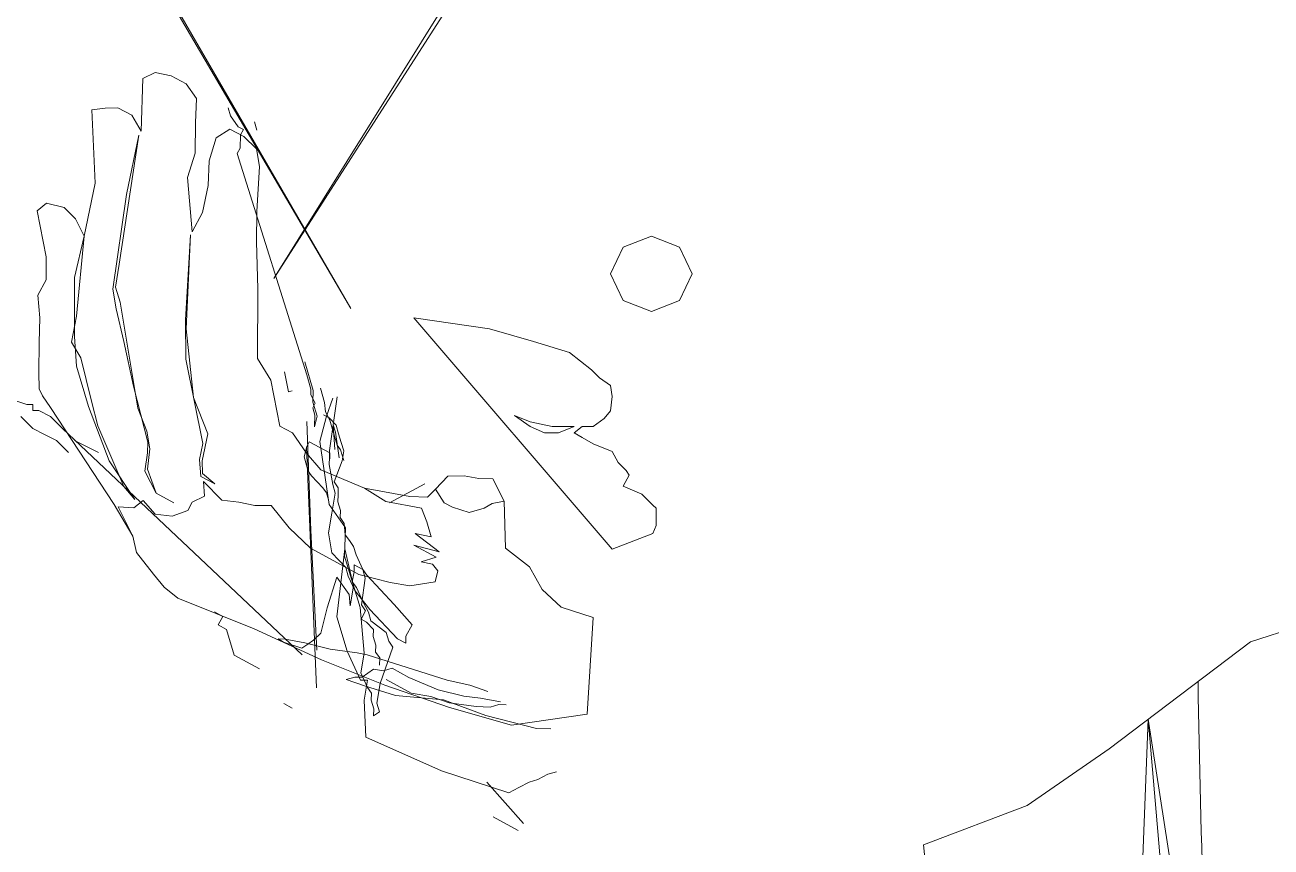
# Model space of a CAD drawing. Header units: metres. Extents: x -50 to 76, y -61 to 14.
# Drawn here: x 37.659 to 37.8967, y -38.2582 to -38.1013 of the extents above; entities that cross this region are included whole.
import ezdxf

# ---------------------------------------------------------------- set-up
doc = ezdxf.new("R2010")
doc.units = ezdxf.units.M
doc.header["$MEASUREMENT"] = 0
doc.layers.add('1 MUEBLES', color=46, linetype='Continuous', lineweight=18)

# ---------------------------------------------------------------- blocks, each defined once
blk = doc.blocks.new('EWRT')
at = {"layer": '1 MUEBLES'}
for p, q in [((37.69779038009699, -38.11712535884502), (37.69825199488389, -38.11867461873138)), ((37.69825199488389, -38.11867461873138), (37.69971888386863, -38.12076937209056)), ((37.70328049620105, -38.12139815284129), (37.70281888141415, -38.11984889295493)), ((37.69971888386863, -38.12076937209056), (37.70072458413222, -38.12131407891255)), ((37.70018049865541, -38.12231863197692), (37.7000976019001, -38.12487323157839)), ((37.70072458413222, -38.12131407891255), (37.70018049865541, -38.12231863197692)), ((37.7000976019001, -38.12487323157839), (37.69955309035811, -38.1258785712935)), ((37.69955309035811, -38.1258785712935), (37.71279108671035, -38.1681005465264)), ((37.71403586273425, -38.17104561413115), (37.71242311344952, -38.16563037235088)), ((37.70856164938039, -38.16751295553834), (37.70933243526031, -38.17133673721301)), ((37.71279108671035, -38.1681005465264), (37.71359671194853, -38.17080776152469)), ((37.70933243526031, -38.17133673721301), (37.7100093305221, -38.17113563867613)), ((37.71359671194853, -38.17080776152469), (37.71356037378212, -38.17192351641748)), ((37.71356037378212, -38.17192351641748), (37.71440383599509, -38.17351578830656)), ((37.71396468520936, -38.17327793570033), (37.71403586273425, -38.17104561413115)), ((37.71539115206588, -38.17064422884087), (37.71619677730439, -38.17335144383915)), ((37.65937554911795, -38.17377226008355), (37.65594433258786, -38.17262893127602)), ((37.66051928796139, -38.17377226008355), (37.65937554911795, -38.17377226008355)), ((37.66051928796139, -38.17491469426776), (37.66051928796139, -38.17377226008355)), ((37.71440383599509, -38.17351578830656), (37.71392834704284, -38.17439369059312)), ((37.71392834704284, -38.17439369059312), (37.71433115966192, -38.17574729809226)), ((37.71477031044776, -38.17598515069861), (37.71396468520936, -38.17327793570033)), ((37.71619677730439, -38.17335144383915), (37.71636334425546, -38.17514481426511)), ((37.71774533356802, -38.17251448773712), (37.71654993599793, -38.17599571163626)), ((37.71715193505372, -38.18251477774041), (37.71856735552171, -38.17227092012493)), ((37.65823181027451, -38.17605802307529), (37.66051928796139, -38.17834378606702)), ((37.6616630268046, -38.17491469426776), (37.66051928796139, -38.17491469426776)), ((37.66395050449148, -38.17605802307529), (37.6616630268046, -38.17491469426776)), ((37.66509424333492, -38.17720045725926), (37.66395050449148, -38.17605802307529)), ((37.71359433767907, -38.19779557920347), (37.71278135854357, -38.17699199622066)), ((37.71433115966192, -38.17574729809226), (37.71425848332899, -38.17797880787796)), ((37.71425848332899, -38.17797880787796), (37.71477031044776, -38.17598515069861)), ((37.71654993599793, -38.17599571163626), (37.71530907613067, -38.18082785881748)), ((37.71601636029914, -38.17570671666059), (37.71708201288823, -38.17628389482812)), ((37.71636334425546, -38.17514481426511), (37.71720530766027, -38.1767362743706)), ((37.71708201288823, -38.17628389482812), (37.71839172217824, -38.17768103212464)), ((37.71720530766027, -38.1767362743706), (37.71760812027958, -38.17808988186985)), ((37.66051928796139, -38.17834378606702), (37.66280676564804, -38.17948622025099)), ((37.66623798217813, -38.17834378606702), (37.66509424333492, -38.17720045725926)), ((37.71191594570212, -38.22151026360646), (37.66623798217813, -38.17834378606702)), ((37.71760812027958, -38.17808988186985), (37.71861622457016, -38.18147549905203)), ((37.71825017618301, -38.17900535000925), (37.71784586475565, -38.17765093072663)), ((37.71784586475565, -38.17765093072663), (37.71814073561802, -38.18235340133859)), ((37.71898269902283, -38.18394486144408), (37.71825017618301, -38.17900535000925)), ((37.71839172217824, -38.17768103212464), (37.7188809083226, -38.17932254881694)), ((37.7188809083226, -38.17932254881694), (37.71936902172422, -38.18096246707481)), ((37.66280676564804, -38.17948622025099), (37.66509424333492, -38.18062954905875)), ((37.66509424333492, -38.18062954905875), (37.66738342555038, -38.18291531205048)), ((37.67081464208047, -38.18177198324273), (37.66852716439382, -38.18062954905875)), ((37.71228492392981, -38.18372352524378), (37.71279675104859, -38.18172986806454)), ((37.71279675104859, -38.18172986806454), (37.71327224000072, -38.18085196577809)), ((37.71327224000072, -38.18085196577809), (37.71722609587994, -38.18299345101869)), ((37.71530907613067, -38.18082785881748), (37.7170891146219, -38.19280243915185)), ((37.71861622457016, -38.18147549905203), (37.71925678166542, -38.18239015540794)), ((37.71936902172422, -38.18096246707481), (37.7198582078687, -38.18260398376722)), ((37.67310211976712, -38.18291531205048), (37.67081464208047, -38.18177198324273)), ((37.71309054916821, -38.18643074024217), (37.71228492392981, -38.18372352524378)), ((37.71276127862291, -38.18179195422013), (37.71466882767515, -38.22780033668042)), ((37.71706358201061, -38.18521903452282), (37.71710754549952, -38.18386729945715)), ((37.71710754549952, -38.18386729945715), (37.71715193505372, -38.18251477774041)), ((37.71722609587994, -38.18299345101869), (37.71718975771353, -38.18410920591148)), ((37.71925678166542, -38.18239015540794), (37.71986249940221, -38.18442137844025)), ((37.7198582078687, -38.18260398376722), (37.71952579812466, -38.18448828142076)), ((37.71373260507164, -38.18734620838168), (37.71309054916821, -38.18643074024217)), ((37.71775243530158, -38.18903303206096), (37.71706358201061, -38.18521903452282)), ((37.71952579812466, -38.18448828142076), (37.7180404554914, -38.18850125612394)), ((37.71589202083351, -38.1896512263061), (37.71373260507164, -38.18734620838168)), ((37.7180404554914, -38.18850125612394), (37.71881808789078, -38.18961021022849)), ((37.71653407673682, -38.19056669444561), (37.71589202083351, -38.1896512263061)), ((37.71693688935591, -38.19192030194475), (37.71653407673682, -38.19056669444561)), ((37.71757830076615, -38.19444395584426), (37.71824162144605, -38.19067454875315)), ((37.71824162144605, -38.19067454875315), (37.71775243530158, -38.18903303206096)), ((37.71877369833635, -38.19096273194512), (37.71873123365572, -38.19231527879472)), ((37.71881808789078, -38.18961021022849), (37.71877369833635, -38.19096273194512)), ((37.72855716838887, -38.19253029097788), (37.73529827437812, -38.18890296551129)), ((37.7170891146219, -38.19280243915185), (37.72019579447272, -38.19723820530444)), ((37.71873123365572, -38.19231527879472), (37.71921892099192, -38.19395598370332)), ((37.71691348127831, -38.19821255115156), (37.71757830076615, -38.19444395584426)), ((37.71921892099192, -38.19395598370332), (37.71917453143772, -38.19530850542017)), ((37.71917453143772, -38.19530850542017), (37.71995216383721, -38.19641745952461)), ((37.71469894755603, -38.22060039968122), (37.71359433767907, -38.19779557920347)), ((37.71760233456939, -38.20202654868959), (37.71691348127831, -38.19821255115156)), ((37.71995216383721, -38.19641745952461), (37.72015332979174, -38.19859075215393)), ((37.72019579447272, -38.19723820530444), (37.72002208600259, -38.2026483424369)), ((37.72015332979174, -38.19859075215393), (37.72092903731777, -38.19969968112562)), ((37.72092903731777, -38.19969968112562), (37.72170666971726, -38.20080863523029)), ((37.72022175314908, -38.20482082328252), (37.71760233456939, -38.20202654868959)), ((37.72006455068333, -38.20129579558741), (37.71856227598039, -38.21424472176889)), ((37.72002208600259, -38.2026483424369), (37.72295313250982, -38.21249422058898)), ((37.72173220232844, -38.20839203985909), (37.72006455068333, -38.20129579558741)), ((37.72170666971726, -38.20080863523029), (37.72219585586163, -38.20245015192259)), ((37.72219585586163, -38.20245015192259), (37.72346117559721, -38.20519981093574)), ((37.72071093929355, -38.20646233997471), (37.72022175314908, -38.20482082328252)), ((37.7218194826288, -38.20568618464213), (37.7218634461176, -38.20433444957612)), ((37.7218634461176, -38.20433444957612), (37.72346117559721, -38.20519981093574)), ((37.72346117559721, -38.20519981093574), (37.72423730918865, -38.20630795325658)), ((37.72346117559721, -38.20519981093574), (37.72394928899882, -38.2068397291936)), ((37.71672091586538, -38.21255861462978), (37.71853674336933, -38.20666131714009)), ((37.71853674336933, -38.20666131714009), (37.720867715694, -38.20998815432088)), ((37.72197625902925, -38.2092119989882), (37.72071093929355, -38.20646233997471)), ((37.721487072885, -38.20757048229578), (37.7218194826288, -38.20568618464213)), ((37.72226427921908, -38.20868022305106), (37.721487072885, -38.20757048229578)), ((37.72394928899882, -38.2068397291936), (37.72324157876494, -38.21196165800123)), ((37.72423730918865, -38.20630795325658), (37.72685630170315, -38.20910301450047)), ((37.720867715694, -38.20998815432088), (37.72106738284049, -38.21216063516638)), ((37.72106738284049, -38.21216063516638), (37.72173220232844, -38.20839203985909)), ((37.72483930824467, -38.21282701936084), (37.72197625902925, -38.2092119989882)), ((37.72352959895454, -38.21142988206432), (37.72226427921908, -38.20868022305106)), ((37.72685630170315, -38.20910301450047), (37.72947572028318, -38.21189728909351)), ((37.7154796299327, -38.21739154846185), (37.71672091586538, -38.21255861462978)), ((37.72295313250982, -38.21249422058898), (37.72375629752059, -38.22118657932256)), ((37.72324157876494, -38.21196165800123), (37.72401878509902, -38.21307139875663)), ((37.72455086198954, -38.21335958194859), (37.72352959895454, -38.21142988206432)), ((37.72947572028318, -38.21189728909351), (37.73287084638889, -38.21580049265813)), ((37.69518314776315, -38.21331599094324), (37.6967793784346, -38.21418054051927)), ((37.6967793784346, -38.21418054051927), (37.69591574393087, -38.21577508167937)), ((37.71856227598039, -38.21424472176889), (37.72051687507246, -38.22080759166946)), ((37.72401878509902, -38.21307139875663), (37.72315429846446, -38.2146675132183)), ((37.72315429846446, -38.2146675132183), (37.72421845224574, -38.21524387960224)), ((37.72504047419932, -38.21500031199005), (37.72455086198954, -38.21335958194859)), ((37.73007729327367, -38.21841714184851), (37.72483930824467, -38.21282701936084)), ((37.72794748690364, -38.21726359729703), (37.72504047419932, -38.21500031199005)), ((37.89282203007099, -38.21903198799524), (37.90662203007093, -38.21453198799523)), ((37.69591574393087, -38.21577508167937), (37.69751197460243, -38.21663963125528)), ((37.69751197460243, -38.21663963125528), (37.69897716693799, -38.2215578127273)), ((37.71408306640774, -38.21869947973155), (37.7154796299327, -38.21739154846185)), ((37.72421845224574, -38.21524387960224), (37.72552816153552, -38.21664101689865)), ((37.72552816153552, -38.21664101689865), (37.72548527078948, -38.2179943503991)), ((37.72843560030515, -38.2189035155549), (37.72794748690364, -38.21726359729703)), ((37.73287084638889, -38.21580049265813), (37.73171791349932, -38.21792916970756)), ((37.70866902197019, -38.21852025589433), (37.70731684799944, -38.21847566544741)), ((37.70731684799944, -38.21847566544741), (37.70838100178037, -38.21905203183135)), ((37.70838100178037, -38.21905203183135), (37.71186448092919, -38.22025097861345)), ((37.71244094737392, -38.21918664008857), (37.70866902197019, -38.21852025589433)), ((37.71186448092919, -38.22025097861345), (37.7129745230726, -38.21947563506424)), ((37.71727852536708, -38.22043020245067), (37.71244094737392, -38.21918664008857)), ((37.7129745230726, -38.21947563506424), (37.71408306640774, -38.21869947973155)), ((37.72548527078948, -38.2179943503991), (37.72597338419098, -38.21963426865696)), ((37.72597338419098, -38.21963426865696), (37.72593049344493, -38.22098760215741)), ((37.72921280663911, -38.22001325631007), (37.72843560030515, -38.2189035155549)), ((37.73167502275317, -38.21928250320801), (37.73007729327367, -38.21841714184851)), ((37.73171791349932, -38.21792916970756), (37.73167502275317, -38.21928250320801)), ((37.86582203007094, -38.23943198799523), (37.89282203007099, -38.21903198799524)), ((37.69897716693799, -38.2215578127273), (37.70376436014431, -38.22415064967132)), ((37.7224026247419, -38.22114117709194), (37.71727852536708, -38.22043020245067)), ((37.72051687507246, -38.22080759166946), (37.72304858728671, -38.22630850813019)), ((37.72428837441123, -38.22147476251453), (37.7224026247419, -38.22114117709194)), ((37.72375629752059, -38.22118657932256), (37.72309147803276, -38.22495517462986)), ((37.73957531710823, -38.22631356678838), (37.72428837441123, -38.22147476251453)), ((37.72593049344493, -38.22098760215741), (37.72670662703638, -38.22209574447825)), ((37.72670662703638, -38.22209574447825), (37.72666223748217, -38.22344826619499)), ((37.72681901388239, -38.22697408054083), (37.72921280663911, -38.22001325631007)), ((37.72555369414681, -38.22422442152768), (37.72444515081145, -38.22500057686037)), ((37.72743986988155, -38.22455722029966), (37.72555369414681, -38.22422442152768)), ((37.72908156284996, -38.22407084659315), (37.72743986988155, -38.22455722029966)), ((37.7322770218093, -38.22580156931227), (37.72908156284996, -38.22407084659315)), ((37.72198293469762, -38.22573132996266), (37.72034124172899, -38.22621770366894)), ((37.72034124172899, -38.22621770366894), (37.72382472087793, -38.22741665045115)), ((37.72333703354172, -38.22577594554255), (37.72198293469762, -38.22573132996266)), ((37.72304858728671, -38.22630850813019), (37.72440118732277, -38.22635231192638)), ((37.72309147803276, -38.22495517462986), (37.72435679776856, -38.22770483364323)), ((37.72444515081145, -38.22500057686037), (37.72333703354172, -38.22577594554255)), ((37.72440118732277, -38.22635231192638), (37.72373786664286, -38.23012171901726)), ((37.7279290560258, -38.22619873699185), (37.73272074565659, -38.22879400928676)), ((37.73789073339378, -38.2281532739951), (37.7322770218093, -38.22580156931227)), ((37.74387931940271, -38.22726813417469), (37.73957531710823, -38.22631356678838)), ((37.72382472087793, -38.22741665045115), (37.72972645265202, -38.22923657919708)), ((37.72435679776856, -38.22770483364323), (37.72513443016794, -38.22881378774767)), ((37.72513443016794, -38.22881378774767), (37.72509004061351, -38.23016630946429)), ((37.72615569320294, -38.23074348763205), (37.72681901388239, -38.22697408054083)), ((37.72972645265202, -38.22923657919708), (37.7389104976204, -38.23008216209567)), ((37.73272074565659, -38.22879400928676), (37.73649267106055, -38.22946039348122)), ((37.74272638651325, -38.22939681122412), (37.73789073339378, -38.2281532739951)), ((37.74736279855176, -38.22846708095679), (37.74387931940271, -38.22726813417469)), ((37.70842201382288, -38.23079793029515), (37.71001824449434, -38.23166247987106)), ((37.72373786664286, -38.23012171901726), (37.72405141944398, -38.23717334770939)), ((37.72509004061351, -38.23016630946429), (37.72557922675821, -38.23180782615671)), ((37.72664487934719, -38.23238500432424), (37.72615569320294, -38.23074348763205)), ((37.73649267106055, -38.22946039348122), (37.7399761502096, -38.23065934026332)), ((37.7389104976204, -38.23008216209567), (37.74694353457278, -38.23305644717666)), ((37.7399761502096, -38.23065934026332), (37.7451002495842, -38.23137031490458)), ((37.74596473621853, -38.2297742004429), (37.74272638651325, -38.22939681122412)), ((37.7451002495842, -38.23137031490458), (37.74780802120733, -38.23146033271499)), ((37.74973666162271, -38.23044058463725), (37.74596473621853, -38.2297742004429)), ((37.74780802120733, -38.23146033271499), (37.74944821536758, -38.23097314722489)), ((37.74944821536758, -38.23097314722489), (37.75080231421168, -38.23101776280478)), ((37.72557922675821, -38.23180782615671), (37.72553526326908, -38.23315956122261)), ((37.72553526326908, -38.23315956122261), (37.72664487934719, -38.23238500432424)), ((37.74694353457278, -38.23305644717666), (37.75661676568541, -38.23554354676767)), ((37.87123275839269, -38.28677036637637), (37.87330093928404, -38.23378125658977)), ((37.87330093928404, -38.23378125658977), (37.88309286997548, -38.29713815788764)), ((37.88099569516498, -38.32380666878524), (37.87330093928404, -38.23378125658977)), ((37.75661676568541, -38.23554354676767), (37.75932303850038, -38.2356327527946)), ((37.72405141944398, -38.23717334770939), (37.7384723766985, -38.24360745466132)), ((37.850222030071, -38.25023198799525), (37.86582203007094, -38.23943198799523)), ((37.7384723766985, -38.24360745466132), (37.75134106677035, -38.24782527697133)), ((37.75411748748445, -38.25368411414311), (37.74712682865072, -38.24580371510049)), ((37.75327120599411, -38.2468063406773), (37.75519984640948, -38.24578659259944)), ((37.75519984640948, -38.24578659259944), (37.7568419654433, -38.24529943224232)), ((37.7568419654433, -38.24529943224232), (37.75877210466695, -38.24428049594806)), ((37.75877210466695, -38.24428049594806), (37.76041272489249, -38.24379252380734)), ((37.75134106677035, -38.24782527697133), (37.75327120599411, -38.2468063406773)), ((37.83042203007096, -38.25773198799519), (37.850222030071, -38.25023198799525)), ((37.74832178537747, -38.25240842255815), (37.75311047739194, -38.25500207128599)), ((37.83312203007097, -38.28323198799515), (37.83042203007096, -38.25773198799519))]:
    blk.add_line(p, q, dxfattribs=at)
for points in [[(37.65342203007106, -37.89413198799528), (37.62132203007093, -37.92593198799526), (37.616522030071, -37.93733198799524), (37.65042203007101, -37.94723198799525), (37.61802203007096, -37.97393198799526), (37.63542203007103, -38.00453198799519), (37.66242203007096, -38.05403198799516), (37.72122203007098, -38.15543198799517), (37.61562203007099, -37.97543198799522), (37.64682203007101, -37.94873198799522), (37.61562203007099, -37.9388319879952), (37.62132203007093, -37.92593198799526), (37.65342203007106, -37.89413198799528)], [(37.79622203007091, -37.91873198799524), (37.81422203007094, -37.94993198799526), (37.78842203007105, -37.95983198799516), (37.81692203007094, -37.97753198799526), (37.70652203007091, -38.14973198799524), (37.81392203007101, -37.97753198799526), (37.78632203007101, -37.95983198799516), (37.81392203007101, -37.94933198799518), (37.79622203007091, -37.91873198799524)], [(37.76743420925186, -38.21434327439968), (37.76132305906515, -38.21239806402642), (37.75767387542305, -38.20905688777455), (37.75526665396421, -38.20468249812032), (37.75068321658932, -38.20117648873205), (37.75044108266559, -38.19217474605833), (37.74829765401284, -38.18794323171826), (37.74561581030673, -38.18785540042941), (37.74281304910835, -38.18736090102018), (37.73972453728186, -38.18739398722349), (37.73736153040716, -38.18986708214882), (37.73583381759533, -38.19142788116372), (37.73248151296264, -38.19131809205274), (37.72380943656174, -38.189691718511), (37.71546702643366, -38.18619683750379), (37.71275209652424, -38.18302049438833), (37.71005912443695, -38.1791736903464), (37.7076849891813, -38.17788781251866), (37.70595905809034, -38.16910594700678), (37.70340896131722, -38.16499535015853), (37.70344144964099, -38.15170704911932), (37.70319931571714, -38.14270530644561), (37.70325406080281, -38.13693495091277), (37.70380330529758, -38.12836183418167), (37.70324263348209, -38.12498757172673), (37.70076953855664, -38.12262456485203), (37.69813161049467, -38.12119581171012), (37.69552676863611, -38.12285557039482), (37.69417501734176, -38.12724108843011), (37.69402131258641, -38.13193431491609), (37.69291139627603, -38.13713316919214), (37.69091114187734, -38.14082626847872), (37.69004246267139, -38.1304616461297), (37.6915370892799, -38.1258123352882), (37.69159183436557, -38.12004197975537), (37.69174553912092, -38.1153487532695), (37.68982198763013, -38.11260103609655), (37.68692026676206, -38.11102940764047), (37.6838537127577, -38.11039203291708), (37.68153462152748, -38.11152420598935), (37.68120525419442, -38.12158111988791), (37.67942457801757, -38.11856960990875), (37.67678664995583, -38.11714085676684), (37.67436859905581, -38.11719590079227), (37.67180767284151, -38.11751473762379), (37.6724236876222, -38.13149545741183), (37.6703467303156, -38.14162937315771), (37.66870892945315, -38.13835407037257), (37.66649962733402, -38.13613393881204), (37.66316928052333, -38.13535368877459), (37.66137777490542, -38.1367716124752), (37.6631037059966, -38.14555347798708), (37.66309287655531, -38.14998291166685), (37.66152124809912, -38.15288463253492), (37.66191708677832, -38.15719314872265), (37.66176338202297, -38.16188637520852), (37.66170863693731, -38.16765673074136), (37.66174172314049, -38.17074524256807), (37.66236826842271, -38.17210812224337), (37.66390710961525, -38.17430629598167), (37.67605300602054, -38.19282593962058), (37.6796143583739, -38.19884895957867), (37.68031790550367, -38.20195942922751), (37.68353846320326, -38.20609198389778), (37.68560489000822, -38.20857590826452), (37.68822086024795, -38.21067512233301), (37.70279533805467, -38.21652188183387), (37.71562222588784, -38.2224456431824), (37.72767969312474, -38.22727031766183), (37.74002291098998, -38.23156740652874), (37.75186050106515, -38.23490828384084), (37.76629180461794, -38.23283042971505), (37.76743420925186, -38.21434327439968)], [(37.68077662825169, -38.12237249830631), (37.67701855231792, -38.14694884598615), (37.67633726195015, -38.15135632184368), (37.67718368439398, -38.15420299868632), (37.68054771528739, -38.1744485734163), (37.68228447581964, -38.1788010052484), (37.68284514763525, -38.18217526770346), (37.68244960789582, -38.18605515794869), (37.6840434931139, -38.190671382587), (37.68747279959427, -38.19252876167141), (37.6840434931139, -38.190671382587), (37.68190006446127, -38.18643986824671), (37.68241652169252, -38.18296664612197), (37.68248239515924, -38.18095526334233), (37.67974520848782, -38.17026097472061), (37.67787640208257, -38.16174290201482), (37.67646930782314, -38.15552196271713), (37.67578771851561, -38.15174103214181), (37.67839196249463, -38.1337044605913), (37.68077662825169, -38.12237249830631)], [(37.6703467303156, -38.14162937315771), (37.66890744667228, -38.15688514133231), (37.66794040567618, -38.16182020280215), (37.6697210818528, -38.16483171278119), (37.67173276357232, -38.17308599268065), (37.67291998066992, -38.17782313481101), (37.67791038510506, -38.18939663314021), (37.67997681191002, -38.19188055750683), (37.67511845334809, -38.18447270005132), (37.67116126231542, -38.17414116390549), (37.66886382996768, -38.16641446961833), (37.66851190693285, -38.16076503157743), (37.66847852179001, -38.14948811331797), (37.6703467303156, -38.14162937315771)], [(37.690625391249, -38.14135385409114), (37.6897687372433, -38.15931342379398), (37.69122004608687, -38.17238184767146), (37.69394610437735, -38.17931716353999), (37.69283618806696, -38.18451601781615), (37.69289123209239, -38.18693406871628), (37.6952434095258, -38.1888904074705), (37.69260548146406, -38.18746165432859), (37.69230860245455, -38.18423026718781), (37.69294597717806, -38.18116371318334), (37.68971399215764, -38.16508377932692), (37.68969173539574, -38.15756583382054), (37.690625391249, -38.14135385409114)], [(37.78632203007101, -38.14883198799524), (37.78392203007104, -38.15393198799521), (37.77852203007103, -38.15603198799525), (37.77312203007102, -38.15393198799521), (37.77072203007094, -38.14883198799524), (37.77312203007102, -38.14373198799515), (37.77852203007103, -38.14163198799523), (37.78392203007104, -38.14373198799515), (37.78632203007101, -38.14883198799524)], [(37.73322203007103, -38.15723198799517), (37.74762203007106, -38.15933198799522), (37.75602203007099, -38.16173198799518), (37.76292203007097, -38.16383198799522), (37.76712203007094, -38.16713198799519), (37.76862203007101, -38.16863198799527), (37.77072203007094, -38.17013198799523), (37.77102203007098, -38.17223198799527), (37.77072203007094, -38.17493198799528), (37.76952203007102, -38.17643198799524), (37.76742203007097, -38.17793198799521), (37.76532203007093, -38.17793198799521), (37.76382203007097, -38.17913198799525), (37.76532203007093, -38.18003198799525), (37.76742203007097, -38.18123198799518), (37.77102203007098, -38.18273198799525), (37.77222203007102, -38.18483198799518), (37.77372203007099, -38.18633198799515), (37.77432203007095, -38.18723198799515), (37.77312203007102, -38.18933198799519), (37.77672203007103, -38.19083198799515), (37.77882203007096, -38.19293198799519), (37.77942203007103, -38.19353198799516), (37.77942203007103, -38.19683198799524), (37.77882203007096, -38.1983319879952), (37.77102203007098, -38.20133198799525), (37.73322203007103, -38.15723198799517)], [(37.75242203007099, -38.17583198799528), (37.75542203007092, -38.17703198799521), (37.759622030071, -38.17793198799521), (37.76292203007097, -38.17793198799521), (37.76382203007097, -38.17793198799521), (37.76082203007093, -38.17913198799525), (37.75812203007092, -38.17913198799525), (37.75542203007092, -38.17793198799521), (37.75242203007099, -38.17583198799528)], [(37.76743420925186, -38.21434327439968), (37.76132305906515, -38.21239806402642), (37.75767387542305, -38.20905688777455), (37.75526665396421, -38.20468249812032), (37.75068321658932, -38.20117648873205), (37.75044108266559, -38.19217474605833), (37.7481439492575, -38.19263645820413), (37.74663819426803, -38.19352679629245), (37.74379151742539, -38.19437321873639), (37.74060404592899, -38.19332917589261), (37.73902128909185, -38.19247192400749), (37.73736153040716, -38.18986708214882), (37.73583381759533, -38.19142788116372), (37.73248151296264, -38.19131809205274), (37.72380943656174, -38.189691718511), (37.72788724614645, -38.19224151634424), (37.73469081508188, -38.19353822361316), (37.73568011283999, -38.19612110764959), (37.73652653528393, -38.19896778449223), (37.73345998127945, -38.19833040976894), (37.73804341865446, -38.2018364191571), (37.73325123249879, -38.20060558535479), (37.73747191739767, -38.20289159038182), (37.73462524055515, -38.20373801282588), (37.73675754082672, -38.20421055441275), (37.7377907542292, -38.20545251659613), (37.73731821264221, -38.20758481686781), (37.73246015302004, -38.20836536584514), (37.72872313808898, -38.2077060332995), (37.72273290539431, -38.20616749104661), (37.71798463488301, -38.20359573539113), (37.71350015717792, -38.20116685504993), (37.70946626323746, -38.19727613536352), (37.70598191273177, -38.19300070537886), (37.70289340090517, -38.19303379158217), (37.69982684690069, -38.19239641685866), (37.69661741758216, -38.19202283494158), (37.69311110925412, -38.18841786588362), (37.69328707077159, -38.1912425849039), (37.69096797954126, -38.1923747579763), (37.69011072765613, -38.19395751481332), (37.68712117549933, -38.19506773006347), (37.68391174618068, -38.19469414814628), (37.6815815265694, -38.19206734846537), (37.67979002095149, -38.1934852721661), (37.67684438443905, -38.19325456556319), (37.6796143583739, -38.19884895957867), (37.68031790550367, -38.20195942922751), (37.68353846320326, -38.20609198389778), (37.68560489000822, -38.20857590826452), (37.68822086024795, -38.21067512233301), (37.70279533805467, -38.21652188183387), (37.71562222588784, -38.2224456431824), (37.72767969312474, -38.22727031766183), (37.74002291098998, -38.23156740652874), (37.75186050106515, -38.23490828384084), (37.76629180461794, -38.23283042971505), (37.76743420925186, -38.21434327439968)]]:
    blk.add_lwpolyline(points, dxfattribs=at)
blk.add_arc((40.13539509211626, -38.1921644779292), 2.252869881113738, 180.8761360630853, 185.5429639449236, dxfattribs=at)

msp = doc.modelspace()

# ---------------------------------------------------------------- block references
at = {"layer": '1 MUEBLES'}
msp.add_blockref('EWRT', (0, 0), dxfattribs=at)

doc.saveas('drawing.dxf')
